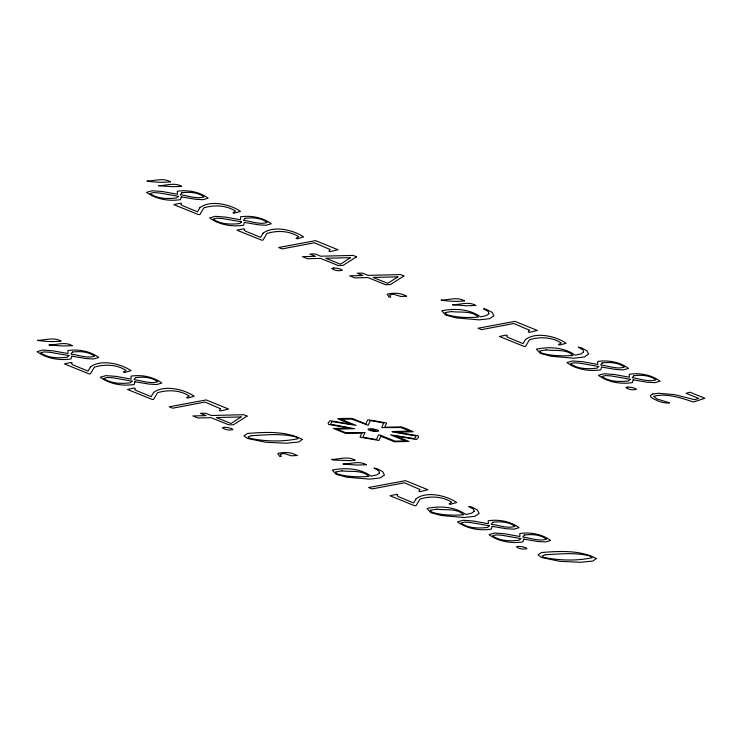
<?xml version="1.0" encoding="UTF-8"?>
<svg xmlns="http://www.w3.org/2000/svg" width="742" height="742" viewBox="0 0 742 742"><rect width="100%" height="100%" fill="white"/><g stroke="black" fill="none" stroke-linecap="round" stroke-linejoin="round"><path stroke-width="1.11" d="M71.788 356.151L71.037 358.924C59.648 360.77 46.449 358.599 37.1 351.643L42.721 350.066L52.96 350.827L67.995 353.544L67.893 350.567C78.262 348.981 90.246 351.096 98.714 357.514L93.501 358.98L85.97 358.553L71.788 356.151M181.243 196.853L180.492 199.635C169.102 201.481 155.903 199.301 146.554 192.354L152.175 190.768L162.415 191.529L177.449 194.246L177.347 191.278C187.717 189.692 199.7 191.807 208.168 198.216L202.956 199.691L195.424 199.255L181.243 196.853M134.923 381.713L134.172 384.486C122.782 386.332 109.575 384.161 100.235 377.205L105.846 375.628L116.086 376.389L131.13 379.106L131.028 376.129C141.388 374.543 153.381 376.658 161.839 383.067L156.636 384.542L149.105 384.115L134.923 381.713M244.378 222.415L243.626 225.197C232.237 227.043 219.029 224.863 209.68 217.907L215.301 216.33L225.54 217.091L240.584 219.808L240.482 216.84C250.842 215.245 262.826 217.369 271.294 223.778L266.09 225.253L258.559 224.817L244.378 222.415M492.122 526.338L491.371 529.12C479.981 530.966 466.783 528.786 457.434 521.839L463.054 520.263L473.294 521.014L488.338 523.731L488.227 520.763C498.596 519.177 510.579 521.292 519.048 527.701L513.835 529.176L506.304 528.74L492.122 526.338M523.694 539.119L522.934 541.901C511.553 543.747 498.346 541.567 488.997 534.62L494.617 533.034L504.857 533.795L519.901 536.512L519.799 533.544C530.159 531.958 542.142 534.073 550.61 540.482L545.398 541.957L537.876 541.521L523.694 539.119M601.577 367.049L600.825 369.822C589.436 371.668 576.237 369.497 566.888 362.541L572.509 360.964L582.748 361.725L597.792 364.443L597.681 361.465C608.05 359.879 620.034 361.994 628.502 368.412L623.289 369.887L615.758 369.451L601.577 367.049M633.149 379.83L632.388 382.603C621.008 384.449 607.8 382.278 598.451 375.322L604.071 373.745L614.311 374.506L629.355 377.224L629.253 374.246C639.613 372.66 651.597 374.775 660.065 381.193L654.852 382.668L647.33 382.232L633.149 379.83M361.892 433.003L360.037 437.196L378.912 440.442L380.767 436.24L394.429 441.778L408.99 441.444L395.282 435.897L416.447 439.524L418.534 437.261L418.163 435.804L396.933 432.159L413.201 431.77L406.041 428.533L401.079 426.835L384.746 427.225L386.601 423.042L374.376 420.723L367.726 419.786L365.871 423.988L352.209 418.451L342.099 418.414L337.647 418.785L351.356 424.331L330.19 420.705L328.103 422.968L328.474 424.424L349.705 428.069L333.436 428.468L345.559 433.402L361.892 433.003M364.916 432.623L362.894 437.205L376.454 439.533L378.476 434.951L380.071 435.09L395.022 441.138L405.457 440.887L390.524 434.84L414.444 438.615L415.863 436.843L415.631 435.934L392.481 431.965L391.952 431.547L409.769 431.111L401.023 427.568L381.722 427.605L383.744 423.023L374.32 421.28L370.184 420.695L368.162 425.277L351.615 419.091L341.181 419.341L356.114 425.389L332.193 421.614L330.774 423.385L331.006 424.294L354.685 428.69L336.868 429.117L345.614 432.66L364.916 432.623M220.504 408.749L219.456 410.567L220.754 410.92L228.536 409.009L206.118 399.938L169.222 406.802L172.682 408.202L205.033 402.062L220.504 408.749M329.958 249.46L328.91 251.269L330.209 251.621L337.99 249.72L315.573 240.64L278.677 247.513L282.136 248.904L314.487 242.773L329.958 249.46M419.889 489.479L418.831 491.287L420.13 491.64L427.911 489.739L405.503 480.668L368.607 487.531L372.057 488.932L404.418 482.792L419.889 489.479M529.343 330.19L528.285 331.999L529.584 332.351L537.366 330.44L514.957 321.369L478.061 328.233L481.512 329.633L513.872 323.503L529.343 330.19M90.468 366.928L88.01 371.102L72.725 364.786L71.492 363.775L72.169 362.949L71.028 362.486L64.369 363.905L89.031 373.894L90.385 373.857L94.382 367.188C104.65 363.97 116.986 364.489 126.131 370.434L123.45 372.057L124.591 372.521L131.056 370.666C121.094 363.793 101.107 358.878 90.468 366.928M199.923 207.63L197.465 211.804L182.18 205.488L180.946 204.477L181.623 203.66L180.482 203.197L173.823 204.616L198.485 214.596L199.839 214.568L203.837 207.899C214.104 204.681 226.44 205.2 235.576 211.145L232.905 212.759L234.045 213.223L240.51 211.368C230.549 204.504 210.561 199.579 199.923 207.63M153.603 392.49L151.136 396.664L135.851 390.348L134.627 389.337L135.294 388.511L134.154 388.047L127.503 389.467L152.156 399.456L153.52 399.419L157.517 392.75C167.775 389.531 180.12 390.051 189.256 395.996L186.576 397.619L187.717 398.074L194.191 396.219C184.229 389.355 164.232 384.439 153.603 392.49M263.058 233.192L260.59 237.366L245.305 231.05L244.081 230.039L244.749 229.222L243.608 228.759L236.958 230.178L261.611 240.158L262.974 240.13L266.972 233.461C277.23 230.243 289.575 230.762 298.711 236.707L296.03 238.321L297.171 238.785L303.645 236.93C293.684 230.066 273.687 225.141 263.058 233.192M416.104 498.772L413.646 502.946L398.361 496.63L397.137 495.628L397.805 494.803L396.664 494.339L390.014 495.758L414.667 505.738L416.03 505.71L420.028 499.041C430.286 495.823 442.631 496.342 451.767 502.288L449.086 503.901L450.227 504.365L456.701 502.51C446.74 495.647 426.743 490.722 416.104 498.772M525.559 339.484L523.101 343.657L507.816 337.341L506.591 336.33L507.259 335.505L506.118 335.05L499.459 336.46L524.121 346.449L525.484 346.412L529.482 339.743C539.74 336.525 552.085 337.044 561.221 342.99L558.541 344.613L559.681 345.076L566.155 343.221C556.194 336.358 536.197 331.433 525.559 339.484M181.911 192.753L180.334 194.803C188.106 195.638 196.315 199.366 204.078 196.899C197.938 192.215 189.34 191.835 181.911 192.753M72.456 352.042L70.88 354.092C78.652 354.926 86.87 358.655 94.624 356.197C88.484 351.513 79.886 351.133 72.456 352.042M245.045 218.315L243.469 220.365C251.241 221.199 259.45 224.928 267.213 222.461C261.073 217.777 252.465 217.397 245.045 218.315M135.591 377.604L134.014 379.654C141.787 380.488 149.995 384.217 157.758 381.759C151.618 377.075 143.011 376.695 135.591 377.604M602.244 362.949L600.668 364.99C608.44 365.825 616.658 369.553 624.412 367.095C618.272 362.411 609.674 362.031 602.244 362.949M492.79 522.238L491.213 524.288C498.986 525.123 507.203 528.851 514.957 526.384C508.817 521.7 500.219 521.32 492.79 522.238M633.807 375.73L632.23 377.771C640.003 378.606 648.22 382.334 655.984 379.876C649.834 375.192 641.236 374.812 633.807 375.73M524.353 535.019L522.776 537.069C530.549 537.904 538.766 541.632 546.529 539.165C540.38 534.481 531.782 534.101 524.353 535.019M178.405 196.305L176.587 197.975C167.757 199.014 157.499 198.884 150.042 193.551L153.473 192.605L159.382 192.966L178.405 196.305M68.95 355.594L67.142 357.264C58.303 358.312 48.044 358.173 40.587 352.84L44.019 351.903L49.927 352.255L68.95 355.594M241.53 221.867L239.722 223.537C230.892 224.576 220.634 224.446 213.167 219.113L216.599 218.167L222.507 218.528L241.53 221.867M132.076 381.156L130.267 382.826C121.438 383.874 111.179 383.735 103.713 378.401L107.145 377.465L113.053 377.817L132.076 381.156M598.738 366.492L596.93 368.162C588.091 369.21 577.832 369.071 570.375 363.738L573.807 362.801L579.715 363.163L598.738 366.492M630.301 379.273L628.493 380.943C619.653 381.991 609.405 381.852 601.938 376.519L605.37 375.582L611.278 375.934L630.301 379.273M489.284 525.79L487.475 527.46C478.636 528.499 468.378 528.369 460.921 523.036L464.353 522.09L470.261 522.451L489.284 525.79M520.847 538.571L519.038 540.241C510.199 541.28 499.95 541.15 492.484 535.817L495.916 534.871L501.824 535.232L520.847 538.571M488.895 313.69L486.427 315.536L480.501 316.862C469.714 308.969 454.531 308.134 441.759 310.796L445.627 315.044L456.274 317.91L479.174 319.867L489.627 318.652L493.894 315.786L492.169 312.401L486.669 309.479L483.524 308.783L488.236 311.519L488.895 313.69M379.44 472.979L376.973 474.824L371.046 476.151C360.26 468.258 345.076 467.432 332.305 470.094L336.172 474.333L346.82 477.199L369.72 479.156L380.173 477.941L384.439 475.084L382.714 471.689L377.214 468.768L374.07 468.081L378.782 470.818L379.44 472.979M583.592 352.033L581.125 353.869L575.198 355.205C564.412 347.312 549.219 346.477 536.447 349.139L540.315 353.387L550.972 356.243L573.872 358.21L584.325 356.985L588.591 354.129L586.866 350.743L581.366 347.822L578.213 347.126L582.934 349.862L583.592 352.033M474.138 511.321L471.671 513.167L465.744 514.494C454.957 506.601 439.765 505.775 427.002 508.428L430.861 512.676L441.518 515.542L464.418 517.499L474.871 516.284L479.137 513.427L477.412 510.032L471.912 507.111L468.758 506.415L473.479 509.151L474.138 511.321M302.263 439.45L298.831 441.991L286.319 443.215L265.886 442.269L247.513 438.439L243.979 435.832L247.429 433.458C265.339 432.048 286.115 430.814 302.263 439.45M596.336 558.513L592.904 561.054L580.392 562.288L559.96 561.342L541.586 557.511L538.052 554.905L541.502 552.521C559.412 551.111 580.188 549.887 596.336 558.513M350.502 257.669L340.457 264.208L325.784 258.262L350.502 257.669M397.851 276.84L387.806 283.379L373.133 277.434L397.851 276.84M241.048 416.958L231.003 423.497L216.33 417.551L241.048 416.958M652.756 393.974L650.437 395.477L651.179 397.406C656.605 400.745 663.181 403.62 669.618 402.86L656.772 398.908L653.683 396.265C666.975 392.926 680.906 397.972 693.557 401.988L704.9 398.278L689.921 392.212L686.081 393.334L698.658 398.426L694.716 399.697L674.534 394.633L658.683 393.26L652.756 393.974M356.55 256.797L342.962 265.441L338.259 265.553L320.572 258.392L307.42 258.708L302.337 256.649L315.48 256.333L309.868 254.061L315.09 253.931L320.702 256.203L353.164 255.424L356.55 256.797M403.898 275.959L390.311 284.613L385.608 284.724L367.921 277.564L354.769 277.879L349.686 275.82L362.829 275.495L357.217 273.232L362.439 273.102L368.041 275.375L400.513 274.586L403.898 275.959M247.095 416.086L233.507 424.73L228.805 424.841L211.118 417.681L197.966 417.996L192.883 415.937L206.026 415.622L200.414 413.35L205.636 413.229L211.247 415.492L243.71 414.713L247.095 416.086M251.325 435.665L248.069 436.908L249.739 438.346C265.515 441.481 282.229 442 298.015 438.698L296.522 437.14C281.858 433.105 266.304 434.923 251.325 435.665M545.398 554.728L542.142 555.971L543.812 557.418C559.589 560.553 576.302 561.073 592.088 557.771L590.595 556.203C575.931 552.169 560.377 553.986 545.398 554.728M406.523 296.234L400.763 296.485L393.492 294.184L389.671 295.028L390.719 297.115L389.096 297.152L387.241 294.203C393.473 292.534 400.995 292.821 406.523 296.234M297.069 455.523L291.309 455.783L284.038 453.483L280.216 454.317L281.264 456.404L279.651 456.441L277.786 453.492C284.019 451.832 291.541 452.119 297.069 455.523M333.622 268.001L331.739 268.483C334.586 270.691 338.909 271.155 342.359 270.301L341.116 269.29L337.489 268.335L333.622 268.001M224.167 427.299L222.285 427.772C225.132 429.989 229.454 430.443 232.905 429.59L231.662 428.588L228.035 427.624L224.167 427.299M627.695 387.074L625.812 387.547C628.659 389.763 632.982 390.218 636.432 389.374L635.189 388.363L631.563 387.407L627.695 387.074M518.241 546.372L516.358 546.845C519.205 549.052 523.527 549.516 526.978 548.663L525.735 547.652L522.108 546.696L518.241 546.372M170.372 181.818C162.674 182.736 154.503 182.207 146.962 181.085C154.54 180.974 163.444 177.542 170.372 181.818M60.918 341.107C53.22 342.025 45.049 341.505 37.508 340.383C45.086 340.263 53.99 336.831 60.918 341.107M464.446 300.89C456.747 301.799 448.576 301.28 441.036 300.158C448.613 300.037 457.517 296.605 464.446 300.89M354.991 460.179L350.576 460.634L333.065 460.049L331.581 459.446C339.159 459.335 348.063 455.903 354.991 460.179M451.488 311.557L445.005 312.614L446.786 314.627C456.97 317.687 467.812 317.864 478.349 317.131C471.727 310.351 460.04 312.818 451.488 311.557M546.186 349.899L539.703 350.957L541.484 352.969C551.658 356.03 562.501 356.206 573.037 355.474C566.424 348.684 554.728 351.161 546.186 349.899M342.034 470.845L335.551 471.912L337.332 473.925C347.516 476.985 358.358 477.162 368.895 476.429C362.272 469.64 350.586 472.107 342.034 470.845M436.732 509.188L430.249 510.255L432.029 512.268C442.213 515.328 453.047 515.505 463.583 514.772C456.97 507.982 445.274 510.45 436.732 509.188M181.669 186.39L172.292 186.678L158.398 185.713C165.939 185.732 174.778 182.078 181.669 186.39M72.215 345.689L62.838 345.967L48.944 345.011C56.485 345.03 65.324 341.376 72.215 345.689M475.743 305.463L466.366 305.75L452.472 304.786C460.012 304.804 468.851 301.15 475.743 305.463M366.288 464.752L356.911 465.039L343.027 464.075C350.558 464.093 359.397 460.448 366.288 464.752M370.323 430.555A5.287 1.085 9.1 0 0 378.522 431.009A5.287 1.085 9.1 0 0 371.111 428.774A5.287 1.085 9.1 0 0 370.323 430.555M371.863 430.332A2.578 0.529 9.1 0 0 375.851 430.546A2.578 0.529 9.1 0 0 372.243 429.46A2.578 0.529 9.1 0 0 371.863 430.332"/></g></svg>
